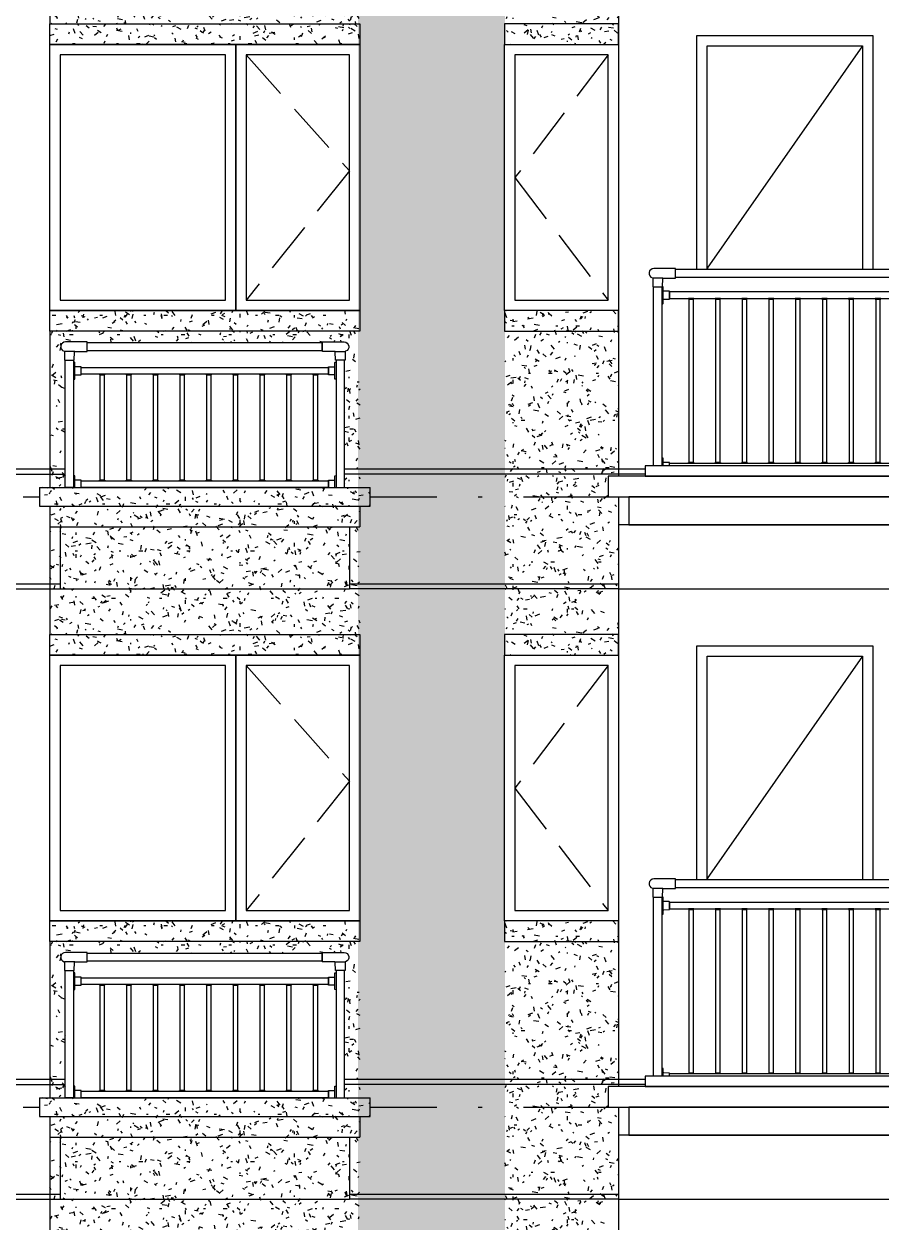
# Model space of a CAD drawing. Extents: x -12446 to 284554, y -295110 to 165007.
# Drawn here: x 4129 to 8274, y -235309 to -229519 of the extents above; entities that cross this region are included whole.
import ezdxf

# ---------------------------------------------------------------- set-up
doc = ezdxf.new("R2010")
doc.units = 0
doc.header["$LTSCALE"] = 1000
doc.linetypes.add('AX-14-E$0$AX-85-M02$0$DASH', pattern=[0.35, 0.25, -0.1])
doc.linetypes.add('AX-14-E$0$DOTE', pattern=[2.42, 2, -0.2, 0.02, -0.2])
doc.layers.get('0').update_dxf_attribs({"linetype": 'CONTINUOUS'})
for name, color, linetype in [('A-Anno-Note', 241, 'CONTINUOUS'), ('AX-14-comp-tc$0$AX-T-LMCZ-Z$0$AX-13-E01-E03$0$A-Detl-Patt', 8, 'CONTINUOUS'), ('AX-14-comp-tc$0$灰褐色真石漆', 15, 'CONTINUOUS'), ('AX-14-E$0$A-Detl-Fine', 152, 'CONTINUOUS'), ('AX-14-E$0$A-Detl-Patt', 8, 'CONTINUOUS'), ('AX-14-E$0$A-Detl-Thin', 131, 'CONTINUOUS'), ('AX-14-E$0$A-elev-FIXT', 9, 'CONTINUOUS'), ('AX-14-E$0$A-elev-HRAL', 61, 'CONTINUOUS'), ('AX-14-E$0$栏杆型材', 82, 'CONTINUOUS'), ('AX-14-E$0$阳台栏杆扶手', 82, 'CONTINUOUS')]:
    doc.layers.add(name, color=color, linetype=linetype)
doc.layers.add('AX-14-E$0$A-Grid', color=222, linetype='AX-14-E$0$DOTE', plot=False)

# ---------------------------------------------------------------- blocks, each defined once
blk = doc.blocks.new('AX-14-E$0$4080转角立图')
at = {"layer": 'AX-14-E$0$A-elev-FIXT', "linetype": 'Continuous'}
blk.add_line((25.6, 42), (-24.3, 42), dxfattribs=at)
blk.add_lwpolyline([(-25.3, 43, -0.327139), (-24.2, 41.5), (-23.5, 0), (23.5, 0), (24.2, 40.5, -0.409111), (25.7, 42), (85.3, 42, 0.414214), (86.8, 43.5), (86.8, 86.5, 0.414214), (85.3, 88), (-18.8, 88, 0.865157)], format="xyb", close=True, dxfattribs=at)
blk = doc.blocks.new('AX-14-E$0$32固定座立面')
at = {"layer": 'AX-14-E$0$栏杆型材', "color": 6, "linetype": 'Continuous'}
blk.add_line((-7, -22.5), (-7, 22.5), dxfattribs=at)
blk.add_lwpolyline([(-7, -22.5, 0.41166), (-10, -19.5), (-36, -19.3, -0.41166), (-37, -18.3), (-37, 18.3, -0.41166), (-36, 19.3), (-10, 19.5, 0.41166), (-7, 22.5), (-7, 39, -0.41166), (-5, 41), (0, 41.1), (0, -41.1), (-5, -41, -0.41166), (-7, -39)], format="xyb", close=True, dxfattribs=at)
blk = doc.blocks.new('*U339')
at = {"layer": 'AX-14-E$0$A-elev-HRAL', "ltscale": 10}
for points in [[(-12.5, 398, 0.414214), (-13, 397.5), (-13, 395.5, 0.414214), (-12.5, 395), (12.5, 395, 0.414214), (13, 395.5), (13, 397.5, 0.414214), (12.5, 398)], [(-12.5, -398, -0.414214), (-13, -397.5), (-13, -395.5, -0.414214), (-12.5, -395), (12.5, -395, -0.414214), (13, -395.5), (13, -397.5, -0.414214), (12.5, -398)]]:
    blk.add_lwpolyline(points, format="xyb", close=True, dxfattribs=at)
blk.add_lwpolyline([(9.5, -395), (-9.5, -395), (-9.5, 395), (9.5, 395)], close=True, dxfattribs=at)
blk = doc.blocks.new('AX-14-E$0$BEIKAICHANGYANGTAI2')
at = {"layer": 'AX-14-E$0$A-Detl-Fine', "elevation": 0}
blk.add_lwpolyline([(67418.8, 136189.5), (67418.8, 137269.5), (68168.8, 137269.5), (68168.8, 136189.5)], dxfattribs=at)
at = {"layer": 'AX-14-E$0$A-Detl-Patt', "elevation": 0}
blk.add_lwpolyline([(68168.8, 137269.5), (67418.8, 136194.5), (67422.3, 136189.5)], dxfattribs=at)
at = {"layer": 'AX-14-E$0$A-Detl-Thin', "elevation": 0}
for points in [[(67368.8, 136189.5), (67368.8, 137319.5), (68218.8, 137319.5), (68218.8, 136189.5)], [(68388.9, 135239.5), (67118.8, 135239.5), (67118.8, 135189.5), (68388.9, 135189.5)], [(68388.9, 135189.5), (66938.9, 135189.5), (66938.9, 135089.5), (68388.9, 135089.5)], [(68388.9, 135089.5), (67038.9, 135089.5), (67038.9, 134954.5), (68388.9, 134954.5)], [(68388.9, 134954.5), (66988.9, 134954.5), (66988.9, 134644.5), (68388.9, 134644.5)]]:
    blk.add_lwpolyline(points, dxfattribs=at)
at = {"layer": 'AX-14-E$0$栏杆型材', "color": 6, "linetype": 'Continuous'}
blk.add_line((67205.9, 135239.5, 0), (67205.9, 135258, 0), dxfattribs=at)
at = {"layer": 'AX-14-E$0$栏杆型材', "elevation": 0}
for points in [[(67158.9, 135239.5), (67158.9, 136104.5), (67198.9, 136104.5), (67198.9, 135239.5)], [(68388.9, 136079.5), (67235.9, 136079.5), (67235.9, 136047.5), (68388.9, 136047.5)], [(67235.9, 135240.6), (67235.9, 135252.6), (68388.9, 135251.7)], [(67198.9, 135189.5), (67158.9, 135189.5)], [(67761.4, 135189.5), (67721.4, 135189.5)]]:
    blk.add_lwpolyline(points, dxfattribs=at)
at = {"layer": 'AX-14-E$0$栏杆型材', "color": 6, "linetype": 'Continuous', "elevation": 0}
blk.add_lwpolyline([(67235.9, 135239.5), (67235.9, 135253.7, 0.41166), (67235, 135254.7), (67208.9, 135255, -0.41166), (67205.9, 135258), (67205.9, 135274.5, 0.41166), (67204, 135276.5), (67198.9, 135276.6), (67198.9, 135239.5)], format="xyb", dxfattribs=at)
at = {"layer": 'AX-14-E$0$阳台栏杆扶手', "elevation": 0}
blk.add_lwpolyline([(68388.9, 136149.5), (67265.7, 136149.5), (67265.7, 136189.5), (68388.9, 136189.5)], dxfattribs=at)
at = {"color": 0, "linetype": 'ByBlock', "lineweight": -2}
for p in [(67341.2, 135649.5, 0), (67470.2, 135649.5, 0), (67599.2, 135649.5, 0), (67728.2, 135649.5, 0), (67857.2, 135649.5, 0), (67986.2, 135649.5, 0), (68115.2, 135649.5, 0), (68244.2, 135649.5, 0), (68373.2, 135649.5, 0)]:
    blk.add_blockref('*U339', p, dxfattribs=at)
at = {"layer": 'AX-14-E$0$A-elev-HRAL'}
blk.add_blockref('AX-14-E$0$4080转角立图', (67178.9, 136104.5, 0), dxfattribs=at)
at = {"layer": 'AX-14-E$0$A-elev-HRAL', "extrusion": (0, 0, -1), "zscale": -1}
blk.add_blockref('AX-14-E$0$32固定座立面', (-67198.9, 136063.5, 0), dxfattribs=at)
blk = doc.blocks.new('AX-14-E$0$A$C4D5E14F1')
at = {"layer": 'AX-14-E$0$A-Detl-Fine'}
for points in [[(3150, 2900), (2350, 2900), (2350, 1715), (3150, 1715)], [(3750, 2900), (3250, 2900), (3250, 1715), (3750, 1715)], [(5000, 2900), (4550, 2900), (4550, 1715), (5000, 1715)]]:
    blk.add_lwpolyline(points, close=True, dxfattribs=at)
at = {"layer": 'AX-14-E$0$A-Detl-Patt', "linetype": 'AX-14-E$0$AX-85-M02$0$DASH'}
for points in [[(3250, 2900), (3750, 2340), (3250, 1715)], [(5000, 2900), (4550, 2307.5), (5000, 1715)]]:
    blk.add_lwpolyline(points, dxfattribs=at)
at = {"layer": 'AX-14-E$0$A-Detl-Thin'}
for points in [[(2300, 3050), (3800, 3050), (3800, 2950), (2300, 2950)], [(2300, 2950), (3800, 2950), (3800, 1665), (2300, 1665)], [(3200, 2950), (3200, 1665)], [(4500, 2950), (5050, 2950), (5050, 1665), (4500, 1665)], [(2300, 1665), (3800, 1665), (3800, 1565), (2300, 1565)]]:
    blk.add_lwpolyline(points, close=True, dxfattribs=at)
for points in [[(4500, 3050), (4500, 2950), (5050, 2950), (5050, 3050), (4500, 3050)], [(4500, 1665), (4500, 1565), (5050, 1565), (5050, 1665), (4500, 1665)], [(2350, 620), (3800, 620)], [(3750, 620), (3750, 320)], [(2350, 320), (3750, 320)]]:
    blk.add_lwpolyline(points, dxfattribs=at)
at = {"layer": 'AX-14-E$0$A-elev-HRAL', "ltscale": 10}
for points in [[(2541, 1358, 0.414214), (2540.5, 1357.5), (2540.5, 1355.5, 0.414214), (2541, 1355), (2566, 1355, 0.414214), (2566.5, 1355.5), (2566.5, 1357.5, 0.414214), (2566, 1358)], [(2670, 1358, 0.414214), (2669.5, 1357.5), (2669.5, 1355.5, 0.414214), (2670, 1355), (2695, 1355, 0.414214), (2695.5, 1355.5), (2695.5, 1357.5, 0.414214), (2695, 1358)], [(2799, 1358, 0.414214), (2798.5, 1357.5), (2798.5, 1355.5, 0.414214), (2799, 1355), (2824, 1355, 0.414214), (2824.5, 1355.5), (2824.5, 1357.5, 0.414214), (2824, 1358)], [(2928, 1358, 0.414214), (2927.5, 1357.5), (2927.5, 1355.5, 0.414214), (2928, 1355), (2953, 1355, 0.414214), (2953.5, 1355.5), (2953.5, 1357.5, 0.414214), (2953, 1358)], [(3057, 1358, 0.414214), (3056.5, 1357.5), (3056.5, 1355.5, 0.414214), (3057, 1355), (3082, 1355, 0.414214), (3082.5, 1355.5), (3082.5, 1357.5, 0.414214), (3082, 1358)], [(3186, 1358, 0.414214), (3185.5, 1357.5), (3185.5, 1355.5, 0.414214), (3186, 1355), (3211, 1355, 0.414214), (3211.5, 1355.5), (3211.5, 1357.5, 0.414214), (3211, 1358)], [(3315, 1358, 0.414214), (3314.5, 1357.5), (3314.5, 1355.5, 0.414214), (3315, 1355), (3340, 1355, 0.414214), (3340.5, 1355.5), (3340.5, 1357.5, 0.414214), (3340, 1358)], [(3444, 1358, 0.414214), (3443.5, 1357.5), (3443.5, 1355.5, 0.414214), (3444, 1355), (3469, 1355, 0.414214), (3469.5, 1355.5), (3469.5, 1357.5, 0.414214), (3469, 1358)], [(3573, 1358, 0.414214), (3572.5, 1357.5), (3572.5, 1355.5, 0.414214), (3573, 1355), (3598, 1355, 0.414214), (3598.5, 1355.5), (3598.5, 1357.5, 0.414214), (3598, 1358)], [(2541, 842, -0.414214), (2540.5, 842.5), (2540.5, 844.5, -0.414214), (2541, 845), (2566, 845, -0.414214), (2566.5, 844.5), (2566.5, 842.5, -0.414214), (2566, 842)], [(2670, 842, -0.414214), (2669.5, 842.5), (2669.5, 844.5, -0.414214), (2670, 845), (2695, 845, -0.414214), (2695.5, 844.5), (2695.5, 842.5, -0.414214), (2695, 842)], [(2799, 842, -0.414214), (2798.5, 842.5), (2798.5, 844.5, -0.414214), (2799, 845), (2824, 845, -0.414214), (2824.5, 844.5), (2824.5, 842.5, -0.414214), (2824, 842)], [(2928, 842, -0.414214), (2927.5, 842.5), (2927.5, 844.5, -0.414214), (2928, 845), (2953, 845, -0.414214), (2953.5, 844.5), (2953.5, 842.5, -0.414214), (2953, 842)], [(3057, 842, -0.414214), (3056.5, 842.5), (3056.5, 844.5, -0.414214), (3057, 845), (3082, 845, -0.414214), (3082.5, 844.5), (3082.5, 842.5, -0.414214), (3082, 842)], [(3186, 842, -0.414214), (3185.5, 842.5), (3185.5, 844.5, -0.414214), (3186, 845), (3211, 845, -0.414214), (3211.5, 844.5), (3211.5, 842.5, -0.414214), (3211, 842)], [(3315, 842, -0.414214), (3314.5, 842.5), (3314.5, 844.5, -0.414214), (3315, 845), (3340, 845, -0.414214), (3340.5, 844.5), (3340.5, 842.5, -0.414214), (3340, 842)], [(3444, 842, -0.414214), (3443.5, 842.5), (3443.5, 844.5, -0.414214), (3444, 845), (3469, 845, -0.414214), (3469.5, 844.5), (3469.5, 842.5, -0.414214), (3469, 842)], [(3573, 842, -0.414214), (3572.5, 842.5), (3572.5, 844.5, -0.414214), (3573, 845), (3598, 845, -0.414214), (3598.5, 844.5), (3598.5, 842.5, -0.414214), (3598, 842)]]:
    blk.add_lwpolyline(points, format="xyb", close=True, dxfattribs=at)
for points in [[(2563, 845), (2544, 845), (2544, 1355), (2563, 1355)], [(2692, 845), (2673, 845), (2673, 1355), (2692, 1355)], [(2821, 845), (2802, 845), (2802, 1355), (2821, 1355)], [(2950, 845), (2931, 845), (2931, 1355), (2950, 1355)], [(3079, 845), (3060, 845), (3060, 1355), (3079, 1355)], [(3208, 845), (3189, 845), (3189, 1355), (3208, 1355)], [(3337, 845), (3318, 845), (3318, 1355), (3337, 1355)], [(3466, 845), (3447, 845), (3447, 1355), (3466, 1355)], [(3595, 845), (3576, 845), (3576, 1355), (3595, 1355)]]:
    blk.add_lwpolyline(points, close=True, dxfattribs=at)
at = {"layer": 'AX-14-E$0$栏杆型材'}
blk.add_lwpolyline([(2452, 1390), (3648, 1390), (3648, 1358), (2452, 1358)], close=True, dxfattribs=at)
at = {"layer": 'AX-14-E$0$阳台栏杆扶手'}
blk.add_lwpolyline([(3618.3, 1470), (2481.8, 1470), (2481.8, 1510), (3618.3, 1510)], close=True, dxfattribs=at)
blk.add_blockref('AX-14-E$0$BEIKAICHANGYANGTAI2', (-61938.8, -134324.5, 0))
at = {"layer": 'AX-14-E$0$A-elev-HRAL'}
for name, p in [('AX-14-E$0$4080转角立图', (2395, 1425)), ('AX-14-E$0$32固定座立面', (3685, 1374)), ('AX-14-E$0$32固定座立面', (3685, 826))]:
    blk.add_blockref(name, p, dxfattribs=at)
at = {"layer": 'AX-14-E$0$A-elev-HRAL', "xscale": -1}
for name, p in [('AX-14-E$0$4080转角立图', (3705, 1425)), ('AX-14-E$0$32固定座立面', (2415, 1374)), ('AX-14-E$0$32固定座立面', (2415, 826))]:
    blk.add_blockref(name, p, dxfattribs=at)
blk.add_wipeout([(2250, 810), (3850, 810), (3850, 720), (2250, 720)]).dxf.layer = 'AX-14-E$0$A-Detl-Thin'
at = {"layer": 'AX-14-E$0$A-Detl-Thin'}
for points in [[(2250, 810), (2250, 720), (2300, 720), (2300, 620), (2350, 620), (2350, 320)], [(2250, 810), (3850, 810)], [(3850, 720), (3850, 810)], [(2300, 720), (3850, 720)], [(3800, 720), (3800, 620)]]:
    blk.add_lwpolyline(points, dxfattribs=at)
at = {"layer": 'AX-14-E$0$栏杆型材'}
for points in [[(2375, 1425), (2415, 1425), (2415, 810), (2375, 810)], [(3725, 1425), (3685, 1425), (3685, 810), (3725, 810)], [(2452, 842), (3648, 842), (3648, 810), (2452, 810)]]:
    blk.add_lwpolyline(points, close=True, dxfattribs=at)
blk = doc.blocks.new('AX-14-E$0$wyhrehaw3yrjret')
at = {"layer": 'AX-14-E$0$A-Detl-Patt'}
for p, q in [((63836.2, 177184.7), (64661.2, 177184.7)), ((63836.2, 177159.7), (64661.2, 177159.7)), ((63836.2, 176629.7), (64636.2, 176629.7)), ((63836.2, 176604.7), (64636.2, 176604.7)), ((63836.2, 174234.7), (64661.2, 174234.7)), ((63836.2, 174209.7), (64661.2, 174209.7)), ((63836.2, 173679.7), (64636.2, 173679.7)), ((63836.2, 173654.7), (64636.2, 173654.7))]:
    blk.add_line(p, q, dxfattribs=at)
for points in [[(66011.2, 177184.7), (67466.1, 177184.7)], [(67466.1, 177159.7), (66011.2, 177159.7)], [(66036.2, 176629.7), (67336.3, 176629.7)], [(67336.3, 176604.7), (66036.2, 176604.7)], [(66011.2, 174234.7), (67466.1, 174234.7)], [(67466.1, 174209.7), (66011.2, 174209.7)], [(66036.2, 173679.7), (67336.3, 173679.7)], [(67336.3, 173654.7), (66036.2, 173654.7)]]:
    blk.add_lwpolyline(points, dxfattribs=at)
blk = doc.blocks.new('AX-14-comp-tc')
at = {"layer": 'AX-14-comp-tc$0$灰褐色真石漆'}
h = blk.add_hatch(dxfattribs=at)
h.set_pattern_fill('离散材料', color=256, scale=50)
h.set_pattern_definition([(0, (63.16, -6278.47), (132, 228), [12, -201, 9, -87, 18, -213]), (10, (6.16, -6155.47), (80.67614, 285.34428), [21, -51, 27, -159, 15, -198]), (20, (-23.84, -6251.47), (133.47095, 220.97625), [24, -165, 21, -123, 15, -96]), (30, (63.16, -6269.47), (-21.96926, 254.05187), [15, -99, 12, -147, 9, -195]), (40, (-20.84, -6203.47), (33.83592, 216.370355), [12, -132, 9, -84, 24, -153]), (50, (24.16, -6311.47), (-80.24786, 235.7335), [6, -111, 15, -183, 18, -93]), (60, (33.16, -6290.47), (-99.47303, 223.70766), [15, -123, 6, -144, 12, -111]), (70, (0.16, -6326.47), (-109.89227, 215.58685), [9, -57, 18, -96, 12, -132]), (80, (15.16, -6149.47), (-208.56534, 164.71945), [21, -132, 9, -156, 18, -147]), (90, (33.16, -6278.47), (-264, 111), [18, -93, 12, -183, 6, -186]), (100, (-14.84, -6185.47), (-247.97146, 145.1453), [21, -117, 18, -96, 21, -219]), (110, (-35.84, -6356.47), (-240.44034, 81.69114), [24, -78, 12, -159, 18, -174]), (120, (-116.84, -6320.47), (-286.64994, 28.49227), [15, -201, 18, -93, 21, -123]), (130, (-50.84, -6386.47), (-279.10777, 71.26608), [9, -66, 12, -129, 24, -168]), (140, (-140.84, -6146.47), (-220.59685, -34.20569), [18, -108, 21, -93, 12, -126]), (150, (108.16, -6404.47), (-204.82497, -120.76726), [12, -84, 24, -186, 21, -171]), (160, (-89.84, -6236.47), (-237.90107, -162.4287), [18, -126, 15, -114, 12, -183]), (170, (-71.84, -6308.47), (-215.64405, -169.12317), [27, -99, 18, -135, 24, -132])])
h.paths.add_polyline_path([(6302.4, -221291.9), (6851.1, -221291.9), (6851.1, -219626.9), (6302.4, -219626.9)])
h.paths.add_polyline_path([(5591.6, -255491.9), (6302.4, -255491.9), (6302.4, -218341.9), (5591.6, -218341.9)], flags=16)
h = blk.add_hatch(dxfattribs=at)
h.set_pattern_fill('离散材料', color=256, scale=50)
h.set_pattern_definition([(0, (-60267.77, -397432.6), (132, 228), [12, -201, 9, -87, 18, -213]), (10, (-60324.77, -397309.6), (80.67614, 285.3443), [21, -51, 27, -159, 15, -198]), (20, (-60354.77, -397405.6), (133.47095, 220.97625), [24, -165, 21, -123, 15, -96]), (30, (-60267.77, -397423.6), (-21.96926, 254.05187), [15, -99, 12, -147, 9, -195]), (40, (-60351.77, -397357.6), (33.83592, 216.37036), [12, -132, 9, -84, 24, -153]), (50, (-60306.77, -397465.6), (-80.24786, 235.7335), [6, -111, 15, -183, 18, -93]), (60, (-60297.77, -397444.6), (-99.47303, 223.70766), [15, -123, 6, -144, 12, -111]), (70, (-60330.77, -397480.6), (-109.89227, 215.58685), [9, -57, 18, -96, 12, -132]), (80, (-60315.77, -397303.6), (-208.56534, 164.71945), [21, -132, 9, -156, 18, -147]), (90, (-60297.77, -397432.6), (-264, 111), [18, -93, 12, -183, 6, -186]), (100, (-60345.77, -397339.6), (-247.97146, 145.1453), [21, -117, 18, -96, 21, -219]), (110, (-60366.77, -397510.6), (-240.44034, 81.69114), [24, -78, 12, -159, 18, -174]), (120, (-60447.77, -397474.6), (-286.64994, 28.49227), [15, -201, 18, -93, 21, -123]), (130, (-60381.77, -397540.6), (-279.10777, 71.26608), [9, -66, 12, -129, 24, -168]), (140, (-60471.77, -397300.6), (-220.59685, -34.20569), [18, -108, 21, -93, 12, -126]), (150, (-60222.77, -397558.6), (-204.82497, -120.76726), [12, -84, 24, -186, 21, -171]), (160, (-60420.77, -397390.6), (-237.90107, -162.4287), [18, -126, 15, -114, 12, -183]), (170, (-60402.77, -397462.6), (-215.64405, -169.12317), [27, -99, 18, -135, 24, -132])])
h.paths.add_polyline_path([(6302.4, -234376.9), (6852.4, -234376.9), (6852.4, -234826.9), (6852.4, -234926.9), (6852.4, -235176.9), (6801.3, -235176.9), (6801.3, -235276.9), (6852.4, -235276.9), (6852.4, -235746.9), (6802.4, -235746.9), (6802.4, -235876.9), (6852.4, -235876.9), (6852.4, -236041.9), (6302.4, -236041.9)])
h = blk.add_hatch(dxfattribs=at)
h.set_pattern_fill('离散材料', color=256, scale=50)
h.set_pattern_definition([(0, (-60267.77, -456432.6), (132, 228), [12, -201, 9, -87, 18, -213]), (10, (-60324.77, -456309.6), (80.67614, 285.3443), [21, -51, 27, -159, 15, -198]), (20, (-60354.77, -456405.6), (133.47095, 220.97625), [24, -165, 21, -123, 15, -96]), (30, (-60267.77, -456423.6), (-21.96926, 254.05187), [15, -99, 12, -147, 9, -195]), (40, (-60351.77, -456357.6), (33.83592, 216.370355), [12, -132, 9, -84, 24, -153]), (50, (-60306.77, -456465.6), (-80.24786, 235.7335), [6, -111, 15, -183, 18, -93]), (60, (-60297.77, -456444.6), (-99.47303, 223.70766), [15, -123, 6, -144, 12, -111]), (70, (-60330.77, -456480.6), (-109.89227, 215.58685), [9, -57, 18, -96, 12, -132]), (80, (-60315.77, -456303.6), (-208.56534, 164.71945), [21, -132, 9, -156, 18, -147]), (90, (-60297.77, -456432.6), (-264, 111), [18, -93, 12, -183, 6, -186]), (100, (-60345.77, -456339.6), (-247.97146, 145.1453), [21, -117, 18, -96, 21, -219]), (110, (-60366.77, -456510.6), (-240.44034, 81.69114), [24, -78, 12, -159, 18, -174]), (120, (-60447.77, -456474.6), (-286.64994, 28.49227), [15, -201, 18, -93, 21, -123]), (130, (-60381.77, -456540.6), (-279.10777, 71.26608), [9, -66, 12, -129, 24, -168]), (140, (-60471.77, -456300.6), (-220.59685, -34.20569), [18, -108, 21, -93, 12, -126]), (150, (-60222.77, -456558.6), (-204.82497, -120.76726), [12, -84, 24, -186, 21, -171]), (160, (-60420.77, -456390.6), (-237.90107, -162.4287), [18, -126, 15, -114, 12, -183]), (170, (-60402.77, -456462.6), (-215.64405, -169.12317), [27, -99, 18, -135, 24, -132])])
h.paths.add_polyline_path([(4052.4, -235231.9), (4052.4, -235321.9), (4102.4, -235321.9), (4102.4, -235941.9), (4152.4, -235941.9), (5552.4, -235941.9), (5602.4, -235941.9), (5602.4, -235321.9), (5652.4, -235321.9), (5652.4, -235231.9)])
h = blk.add_hatch(dxfattribs=at)
h.set_pattern_fill('离散材料', color=256, scale=50)
h.set_pattern_definition([(0, (-60267.77, -447582.6), (132, 228), [12, -201, 9, -87, 18, -213]), (10, (-60324.77, -447459.6), (80.67614, 285.3443), [21, -51, 27, -159, 15, -198]), (20, (-60354.77, -447555.6), (133.47095, 220.97625), [24, -165, 21, -123, 15, -96]), (30, (-60267.77, -447573.6), (-21.96926, 254.05187), [15, -99, 12, -147, 9, -195]), (40, (-60351.77, -447507.6), (33.83592, 216.37036), [12, -132, 9, -84, 24, -153]), (50, (-60306.77, -447615.6), (-80.24786, 235.7335), [6, -111, 15, -183, 18, -93]), (60, (-60297.77, -447594.6), (-99.47303, 223.70766), [15, -123, 6, -144, 12, -111]), (70, (-60330.77, -447630.6), (-109.89227, 215.58685), [9, -57, 18, -96, 12, -132]), (80, (-60315.77, -447453.6), (-208.56534, 164.71945), [21, -132, 9, -156, 18, -147]), (90, (-60297.77, -447582.6), (-264, 111), [18, -93, 12, -183, 6, -186]), (100, (-60345.77, -447489.6), (-247.97146, 145.1453), [21, -117, 18, -96, 21, -219]), (110, (-60366.77, -447660.6), (-240.44034, 81.69114), [24, -78, 12, -159, 18, -174]), (120, (-60447.77, -447624.6), (-286.64994, 28.49227), [15, -201, 18, -93, 21, -123]), (130, (-60381.77, -447690.6), (-279.10777, 71.26608), [9, -66, 12, -129, 24, -168]), (140, (-60471.77, -447450.6), (-220.59685, -34.20569), [18, -108, 21, -93, 12, -126]), (150, (-60222.77, -447708.6), (-204.82497, -120.76726), [12, -84, 24, -186, 21, -171]), (160, (-60420.77, -447540.6), (-237.90107, -162.4287), [18, -126, 15, -114, 12, -183]), (170, (-60402.77, -447612.6), (-215.64405, -169.12317), [27, -99, 18, -135, 24, -132])])
h.paths.add_polyline_path([(4102.4, -235941.9), (5602.4, -235941.9), (5602.4, -236041.9), (4102.4, -236041.9)])
h = blk.add_hatch(dxfattribs=at)
h.set_pattern_fill('离散材料', color=256, scale=50)
h.set_pattern_definition([(0, (-60267.77, -459382.6), (132, 228), [12, -201, 9, -87, 18, -213]), (10, (-60324.77, -459259.6), (80.67614, 285.3443), [21, -51, 27, -159, 15, -198]), (20, (-60354.77, -459355.6), (133.47095, 220.97625), [24, -165, 21, -123, 15, -96]), (30, (-60267.77, -459373.6), (-21.96926, 254.05187), [15, -99, 12, -147, 9, -195]), (40, (-60351.77, -459307.6), (33.83592, 216.370355), [12, -132, 9, -84, 24, -153]), (50, (-60306.77, -459415.6), (-80.24786, 235.7335), [6, -111, 15, -183, 18, -93]), (60, (-60297.77, -459394.6), (-99.47303, 223.70766), [15, -123, 6, -144, 12, -111]), (70, (-60330.77, -459430.6), (-109.89227, 215.58685), [9, -57, 18, -96, 12, -132]), (80, (-60315.77, -459253.6), (-208.56534, 164.71945), [21, -132, 9, -156, 18, -147]), (90, (-60297.77, -459382.6), (-264, 111), [18, -93, 12, -183, 6, -186]), (100, (-60345.77, -459289.6), (-247.97146, 145.1453), [21, -117, 18, -96, 21, -219]), (110, (-60366.77, -459460.6), (-240.44034, 81.69114), [24, -78, 12, -159, 18, -174]), (120, (-60447.77, -459424.6), (-286.64994, 28.49227), [15, -201, 18, -93, 21, -123]), (130, (-60381.77, -459490.6), (-279.10777, 71.26608), [9, -66, 12, -129, 24, -168]), (140, (-60471.77, -459250.6), (-220.59685, -34.20569), [18, -108, 21, -93, 12, -126]), (150, (-60222.77, -459508.6), (-204.82497, -120.76726), [12, -84, 24, -186, 21, -171]), (160, (-60420.77, -459340.6), (-237.90107, -162.4287), [18, -126, 15, -114, 12, -183]), (170, (-60402.77, -459412.6), (-215.64405, -169.12317), [27, -99, 18, -135, 24, -132])])
h.paths.add_polyline_path([(1852.4, -237326.9), (3152.4, -237326.9), (3152.4, -237426.9), (1852.4, -237426.9)])
h.paths.add_polyline_path([(4102.4, -237326.9), (5602.4, -237326.9), (5602.4, -237426.9), (4102.4, -237426.9)])
h = blk.add_hatch(dxfattribs=at)
h.set_pattern_fill('离散材料', color=256, scale=50)
h.set_pattern_definition([(0, (-60267.77, -400382.6), (132, 228), [12, -201, 9, -87, 18, -213]), (10, (-60324.77, -400259.6), (80.67614, 285.3443), [21, -51, 27, -159, 15, -198]), (20, (-60354.77, -400355.6), (133.47095, 220.97625), [24, -165, 21, -123, 15, -96]), (30, (-60267.77, -400373.6), (-21.96926, 254.05187), [15, -99, 12, -147, 9, -195]), (40, (-60351.77, -400307.6), (33.83592, 216.37036), [12, -132, 9, -84, 24, -153]), (50, (-60306.77, -400415.6), (-80.24786, 235.7335), [6, -111, 15, -183, 18, -93]), (60, (-60297.77, -400394.6), (-99.47303, 223.70766), [15, -123, 6, -144, 12, -111]), (70, (-60330.77, -400430.6), (-109.89227, 215.58685), [9, -57, 18, -96, 12, -132]), (80, (-60315.77, -400253.6), (-208.56534, 164.71945), [21, -132, 9, -156, 18, -147]), (90, (-60297.77, -400382.6), (-264, 111), [18, -93, 12, -183, 6, -186]), (100, (-60345.77, -400289.6), (-247.97146, 145.1453), [21, -117, 18, -96, 21, -219]), (110, (-60366.77, -400460.6), (-240.44034, 81.69114), [24, -78, 12, -159, 18, -174]), (120, (-60447.77, -400424.6), (-286.64994, 28.49227), [15, -201, 18, -93, 21, -123]), (130, (-60381.77, -400490.6), (-279.10777, 71.26608), [9, -66, 12, -129, 24, -168]), (140, (-60471.77, -400250.6), (-220.59685, -34.20569), [18, -108, 21, -93, 12, -126]), (150, (-60222.77, -400508.6), (-204.82497, -120.76726), [12, -84, 24, -186, 21, -171]), (160, (-60420.77, -400340.6), (-237.90107, -162.4287), [18, -126, 15, -114, 12, -183]), (170, (-60402.77, -400412.6), (-215.64405, -169.12317), [27, -99, 18, -135, 24, -132])])
h.paths.add_polyline_path([(6302.4, -237326.9), (6852.4, -237326.9), (6852.4, -237776.9), (6852.4, -237876.9), (6852.4, -238126.9), (6801.3, -238126.9), (6801.3, -238226.9), (6852.4, -238226.9), (6852.4, -238696.9), (6802.4, -238696.9), (6802.4, -238826.9), (6852.4, -238826.9), (6852.4, -238991.9), (6302.4, -238991.9)])
h = blk.add_hatch(dxfattribs=at)
h.set_pattern_fill('离散材料', color=256, scale=50)
h.set_pattern_definition([(0, (-60267.78, -391532.6), (132, 228), [12, -201, 9, -87, 18, -213]), (10, (-60324.78, -391409.6), (80.67614, 285.3443), [21, -51, 27, -159, 15, -198]), (20, (-60354.78, -391505.6), (133.47095, 220.97625), [24, -165, 21, -123, 15, -96]), (30, (-60267.78, -391523.6), (-21.96926, 254.05187), [15, -99, 12, -147, 9, -195]), (40, (-60351.78, -391457.6), (33.83592, 216.37036), [12, -132, 9, -84, 24, -153]), (50, (-60306.78, -391565.6), (-80.24786, 235.7335), [6, -111, 15, -183, 18, -93]), (60, (-60297.78, -391544.6), (-99.47303, 223.70766), [15, -123, 6, -144, 12, -111]), (70, (-60330.78, -391580.6), (-109.89227, 215.58685), [9, -57, 18, -96, 12, -132]), (80, (-60315.78, -391403.6), (-208.56534, 164.71945), [21, -132, 9, -156, 18, -147]), (90, (-60297.78, -391532.6), (-264, 111), [18, -93, 12, -183, 6, -186]), (100, (-60345.78, -391439.6), (-247.97146, 145.1453), [21, -117, 18, -96, 21, -219]), (110, (-60366.78, -391610.6), (-240.44034, 81.69114), [24, -78, 12, -159, 18, -174]), (120, (-60447.78, -391574.6), (-286.64994, 28.49227), [15, -201, 18, -93, 21, -123]), (130, (-60381.78, -391640.6), (-279.10777, 71.26608), [9, -66, 12, -129, 24, -168]), (140, (-60471.78, -391400.6), (-220.59685, -34.20569), [18, -108, 21, -93, 12, -126]), (150, (-60222.78, -391658.6), (-204.82497, -120.76726), [12, -84, 24, -186, 21, -171]), (160, (-60420.78, -391490.6), (-237.90107, -162.4287), [18, -126, 15, -114, 12, -183]), (170, (-60402.78, -391562.6), (-215.64405, -169.12317), [27, -99, 18, -135, 24, -132])])
h.paths.add_polyline_path([(4177.4, -238181.9), (4177.4, -237566.9), (4173.9, -237566.9), (4173.2, -237525.3), (4155.6, -237501.9), (4174.1, -237479.5), (4282.6, -237478.9), (4283.7, -237479.3), (4284.1, -237480.4), (4284.1, -237481.9), (5420.6, -237481.9), (5420.6, -237480.4), (5421.1, -237479.3), (5422.1, -237478.9), (5526.1, -237478.9), (5536.9, -237480.6), (5541.6, -237483.9), (5545.5, -237488.1), (5548.5, -237494), (5549.1, -237501.9), (5548.4, -237509.1), (5545, -237515.7), (5539.7, -237520.8), (5531.9, -237524.5), (5531.6, -237525.3), (5530.9, -237566.9), (5527.4, -237566.9), (5527.4, -238181.9), (5602.4, -238181.9), (5602.4, -237426.9), (4102.4, -237426.9), (4102.4, -238181.9)])
h = blk.add_hatch(dxfattribs=at)
h.set_pattern_fill('离散材料', color=256, scale=50)
h.set_pattern_definition([(0, (-60267.77, -459382.6), (132, 228), [12, -201, 9, -87, 18, -213]), (10, (-60324.77, -459259.6), (80.67614, 285.3443), [21, -51, 27, -159, 15, -198]), (20, (-60354.77, -459355.6), (133.47095, 220.97625), [24, -165, 21, -123, 15, -96]), (30, (-60267.77, -459373.6), (-21.96926, 254.05187), [15, -99, 12, -147, 9, -195]), (40, (-60351.77, -459307.6), (33.83592, 216.370355), [12, -132, 9, -84, 24, -153]), (50, (-60306.77, -459415.6), (-80.24786, 235.7335), [6, -111, 15, -183, 18, -93]), (60, (-60297.77, -459394.6), (-99.47303, 223.70766), [15, -123, 6, -144, 12, -111]), (70, (-60330.77, -459430.6), (-109.89227, 215.58685), [9, -57, 18, -96, 12, -132]), (80, (-60315.77, -459253.6), (-208.56534, 164.71945), [21, -132, 9, -156, 18, -147]), (90, (-60297.77, -459382.6), (-264, 111), [18, -93, 12, -183, 6, -186]), (100, (-60345.77, -459289.6), (-247.97146, 145.1453), [21, -117, 18, -96, 21, -219]), (110, (-60366.77, -459460.6), (-240.44034, 81.69114), [24, -78, 12, -159, 18, -174]), (120, (-60447.77, -459424.6), (-286.64994, 28.49227), [15, -201, 18, -93, 21, -123]), (130, (-60381.77, -459490.6), (-279.10777, 71.26608), [9, -66, 12, -129, 24, -168]), (140, (-60471.77, -459250.6), (-220.59685, -34.20569), [18, -108, 21, -93, 12, -126]), (150, (-60222.77, -459508.6), (-204.82497, -120.76726), [12, -84, 24, -186, 21, -171]), (160, (-60420.77, -459340.6), (-237.90107, -162.4287), [18, -126, 15, -114, 12, -183]), (170, (-60402.77, -459412.6), (-215.64405, -169.12317), [27, -99, 18, -135, 24, -132])])
h.paths.add_polyline_path([(4052.4, -238181.9), (4052.4, -238271.9), (4102.4, -238271.9), (4102.4, -238891.9), (4152.4, -238891.9), (5552.4, -238891.9), (5602.4, -238891.9), (5602.4, -238271.9), (5652.4, -238271.9), (5652.4, -238181.9)])
h = blk.add_hatch(dxfattribs=at)
h.set_pattern_fill('离散材料', color=256, scale=50)
h.set_pattern_definition([(0, (-60267.77, -450532.6), (132, 228), [12, -201, 9, -87, 18, -213]), (10, (-60324.77, -450409.6), (80.67614, 285.3443), [21, -51, 27, -159, 15, -198]), (20, (-60354.77, -450505.6), (133.47095, 220.97625), [24, -165, 21, -123, 15, -96]), (30, (-60267.77, -450523.6), (-21.96926, 254.05187), [15, -99, 12, -147, 9, -195]), (40, (-60351.77, -450457.6), (33.83592, 216.37036), [12, -132, 9, -84, 24, -153]), (50, (-60306.77, -450565.6), (-80.24786, 235.7335), [6, -111, 15, -183, 18, -93]), (60, (-60297.77, -450544.6), (-99.47303, 223.70766), [15, -123, 6, -144, 12, -111]), (70, (-60330.77, -450580.6), (-109.89227, 215.58685), [9, -57, 18, -96, 12, -132]), (80, (-60315.77, -450403.6), (-208.56534, 164.71945), [21, -132, 9, -156, 18, -147]), (90, (-60297.77, -450532.6), (-264, 111), [18, -93, 12, -183, 6, -186]), (100, (-60345.77, -450439.6), (-247.97146, 145.1453), [21, -117, 18, -96, 21, -219]), (110, (-60366.77, -450610.6), (-240.44034, 81.69114), [24, -78, 12, -159, 18, -174]), (120, (-60447.77, -450574.6), (-286.64994, 28.49227), [15, -201, 18, -93, 21, -123]), (130, (-60381.77, -450640.6), (-279.10777, 71.26608), [9, -66, 12, -129, 24, -168]), (140, (-60471.77, -450400.6), (-220.59685, -34.20569), [18, -108, 21, -93, 12, -126]), (150, (-60222.77, -450658.6), (-204.82497, -120.76726), [12, -84, 24, -186, 21, -171]), (160, (-60420.77, -450490.6), (-237.90107, -162.4287), [18, -126, 15, -114, 12, -183]), (170, (-60402.77, -450562.6), (-215.64405, -169.12317), [27, -99, 18, -135, 24, -132])])
h.paths.add_polyline_path([(4102.4, -238891.9), (5602.4, -238891.9), (5602.4, -238991.9), (4102.4, -238991.9)])
h = blk.add_hatch(dxfattribs=at)
h.set_pattern_fill('离散材料', color=256, scale=50)
h.set_pattern_definition([(0, (-60267.76, -462332.6), (132, 228), [12, -201, 9, -87, 18, -213]), (10, (-60324.76, -462209.6), (80.67614, 285.3443), [21, -51, 27, -159, 15, -198]), (20, (-60354.76, -462305.6), (133.47095, 220.97625), [24, -165, 21, -123, 15, -96]), (30, (-60267.76, -462323.6), (-21.96926, 254.05187), [15, -99, 12, -147, 9, -195]), (40, (-60351.76, -462257.6), (33.83592, 216.370355), [12, -132, 9, -84, 24, -153]), (50, (-60306.76, -462365.6), (-80.24786, 235.7335), [6, -111, 15, -183, 18, -93]), (60, (-60297.76, -462344.6), (-99.47303, 223.70766), [15, -123, 6, -144, 12, -111]), (70, (-60330.76, -462380.6), (-109.89227, 215.58685), [9, -57, 18, -96, 12, -132]), (80, (-60315.76, -462203.6), (-208.56534, 164.71945), [21, -132, 9, -156, 18, -147]), (90, (-60297.76, -462332.6), (-264, 111), [18, -93, 12, -183, 6, -186]), (100, (-60345.76, -462239.6), (-247.97146, 145.1453), [21, -117, 18, -96, 21, -219]), (110, (-60366.76, -462410.6), (-240.44034, 81.69114), [24, -78, 12, -159, 18, -174]), (120, (-60447.76, -462374.6), (-286.64994, 28.49227), [15, -201, 18, -93, 21, -123]), (130, (-60381.76, -462440.6), (-279.10777, 71.26608), [9, -66, 12, -129, 24, -168]), (140, (-60471.76, -462200.6), (-220.59685, -34.20569), [18, -108, 21, -93, 12, -126]), (150, (-60222.76, -462458.6), (-204.82497, -120.76726), [12, -84, 24, -186, 21, -171]), (160, (-60420.76, -462290.6), (-237.90107, -162.4287), [18, -126, 15, -114, 12, -183]), (170, (-60402.76, -462362.6), (-215.64405, -169.12317), [27, -99, 18, -135, 24, -132])])
h.paths.add_polyline_path([(1852.4, -240276.9), (3152.4, -240276.9), (3152.4, -240376.9), (1852.4, -240376.9)])
h.paths.add_polyline_path([(4102.4, -240276.9), (5602.4, -240276.9), (5602.4, -240376.9), (4102.4, -240376.9)])
h = blk.add_hatch(dxfattribs=at)
h.set_pattern_fill('离散材料', color=256, scale=50)
h.set_pattern_definition([(0, (-60267.77, -403332.6), (132, 228), [12, -201, 9, -87, 18, -213]), (10, (-60324.77, -403209.6), (80.67614, 285.3443), [21, -51, 27, -159, 15, -198]), (20, (-60354.77, -403305.6), (133.47095, 220.97625), [24, -165, 21, -123, 15, -96]), (30, (-60267.77, -403323.6), (-21.96926, 254.05187), [15, -99, 12, -147, 9, -195]), (40, (-60351.77, -403257.6), (33.83592, 216.37036), [12, -132, 9, -84, 24, -153]), (50, (-60306.77, -403365.6), (-80.24786, 235.7335), [6, -111, 15, -183, 18, -93]), (60, (-60297.77, -403344.6), (-99.47303, 223.70766), [15, -123, 6, -144, 12, -111]), (70, (-60330.77, -403380.6), (-109.89227, 215.58685), [9, -57, 18, -96, 12, -132]), (80, (-60315.77, -403203.6), (-208.56534, 164.71945), [21, -132, 9, -156, 18, -147]), (90, (-60297.77, -403332.6), (-264, 111), [18, -93, 12, -183, 6, -186]), (100, (-60345.77, -403239.6), (-247.97146, 145.1453), [21, -117, 18, -96, 21, -219]), (110, (-60366.77, -403410.6), (-240.44034, 81.69114), [24, -78, 12, -159, 18, -174]), (120, (-60447.77, -403374.6), (-286.64994, 28.49227), [15, -201, 18, -93, 21, -123]), (130, (-60381.77, -403440.6), (-279.10777, 71.26608), [9, -66, 12, -129, 24, -168]), (140, (-60471.77, -403200.6), (-220.59685, -34.20569), [18, -108, 21, -93, 12, -126]), (150, (-60222.77, -403458.6), (-204.82497, -120.76726), [12, -84, 24, -186, 21, -171]), (160, (-60420.77, -403290.6), (-237.90107, -162.4287), [18, -126, 15, -114, 12, -183]), (170, (-60402.77, -403362.6), (-215.64405, -169.12317), [27, -99, 18, -135, 24, -132])])
h.paths.add_polyline_path([(6302.4, -240276.9), (6852.4, -240276.9), (6852.4, -240726.9), (6852.4, -240826.9), (6852.4, -241076.9), (6801.3, -241076.9), (6801.3, -241176.9), (6852.4, -241176.9), (6852.4, -241646.9), (6802.4, -241646.9), (6802.4, -241776.9), (6852.4, -241776.9), (6852.4, -241941.9), (6302.4, -241941.9)])
h = blk.add_hatch(dxfattribs=at)
h.set_pattern_fill('离散材料', color=256, scale=50)
h.set_pattern_definition([(0, (-60267.77, -394482.6), (132, 228), [12, -201, 9, -87, 18, -213]), (10, (-60324.77, -394359.6), (80.67614, 285.3443), [21, -51, 27, -159, 15, -198]), (20, (-60354.77, -394455.6), (133.47095, 220.97625), [24, -165, 21, -123, 15, -96]), (30, (-60267.77, -394473.6), (-21.96926, 254.05187), [15, -99, 12, -147, 9, -195]), (40, (-60351.77, -394407.6), (33.83592, 216.37036), [12, -132, 9, -84, 24, -153]), (50, (-60306.77, -394515.6), (-80.24786, 235.7335), [6, -111, 15, -183, 18, -93]), (60, (-60297.77, -394494.6), (-99.47303, 223.70766), [15, -123, 6, -144, 12, -111]), (70, (-60330.77, -394530.6), (-109.89227, 215.58685), [9, -57, 18, -96, 12, -132]), (80, (-60315.77, -394353.6), (-208.56534, 164.71945), [21, -132, 9, -156, 18, -147]), (90, (-60297.77, -394482.6), (-264, 111), [18, -93, 12, -183, 6, -186]), (100, (-60345.77, -394389.6), (-247.97146, 145.1453), [21, -117, 18, -96, 21, -219]), (110, (-60366.77, -394560.6), (-240.44034, 81.69114), [24, -78, 12, -159, 18, -174]), (120, (-60447.77, -394524.6), (-286.64994, 28.49227), [15, -201, 18, -93, 21, -123]), (130, (-60381.77, -394590.6), (-279.10777, 71.26608), [9, -66, 12, -129, 24, -168]), (140, (-60471.77, -394350.6), (-220.59685, -34.20569), [18, -108, 21, -93, 12, -126]), (150, (-60222.77, -394608.6), (-204.82497, -120.76726), [12, -84, 24, -186, 21, -171]), (160, (-60420.77, -394440.6), (-237.90107, -162.4287), [18, -126, 15, -114, 12, -183]), (170, (-60402.77, -394512.6), (-215.64405, -169.12317), [27, -99, 18, -135, 24, -132])])
h.paths.add_polyline_path([(4177.4, -241131.9), (4177.4, -240516.9), (4173.9, -240516.9), (4173.2, -240475.3), (4155.6, -240451.9), (4174.1, -240429.5), (4282.6, -240428.9), (4283.7, -240429.3), (4284.1, -240430.4), (4284.1, -240431.9), (5420.6, -240431.9), (5420.6, -240430.4), (5421.1, -240429.3), (5422.1, -240428.9), (5526.1, -240428.9), (5536.9, -240430.6), (5541.6, -240433.9), (5545.5, -240438.1), (5548.5, -240444), (5549.1, -240451.9), (5548.4, -240459.1), (5545, -240465.7), (5539.7, -240470.8), (5531.9, -240474.5), (5531.6, -240475.3), (5530.9, -240516.9), (5527.4, -240516.9), (5527.4, -241131.9), (5602.4, -241131.9), (5602.4, -240376.9), (4102.4, -240376.9), (4102.4, -241131.9)])
h = blk.add_hatch(dxfattribs=at)
h.set_pattern_fill('离散材料', color=256, scale=50)
h.set_pattern_definition([(0, (-60267.77, -462332.6), (132, 228), [12, -201, 9, -87, 18, -213]), (10, (-60324.77, -462209.6), (80.67614, 285.3443), [21, -51, 27, -159, 15, -198]), (20, (-60354.77, -462305.6), (133.47095, 220.97625), [24, -165, 21, -123, 15, -96]), (30, (-60267.77, -462323.6), (-21.96926, 254.05187), [15, -99, 12, -147, 9, -195]), (40, (-60351.77, -462257.6), (33.83592, 216.370355), [12, -132, 9, -84, 24, -153]), (50, (-60306.77, -462365.6), (-80.24786, 235.7335), [6, -111, 15, -183, 18, -93]), (60, (-60297.77, -462344.6), (-99.47303, 223.70766), [15, -123, 6, -144, 12, -111]), (70, (-60330.77, -462380.6), (-109.89227, 215.58685), [9, -57, 18, -96, 12, -132]), (80, (-60315.77, -462203.6), (-208.56534, 164.71945), [21, -132, 9, -156, 18, -147]), (90, (-60297.77, -462332.6), (-264, 111), [18, -93, 12, -183, 6, -186]), (100, (-60345.77, -462239.6), (-247.97146, 145.1453), [21, -117, 18, -96, 21, -219]), (110, (-60366.77, -462410.6), (-240.44034, 81.69114), [24, -78, 12, -159, 18, -174]), (120, (-60447.77, -462374.6), (-286.64994, 28.49227), [15, -201, 18, -93, 21, -123]), (130, (-60381.77, -462440.6), (-279.10777, 71.26608), [9, -66, 12, -129, 24, -168]), (140, (-60471.77, -462200.6), (-220.59685, -34.20569), [18, -108, 21, -93, 12, -126]), (150, (-60222.77, -462458.6), (-204.82497, -120.76726), [12, -84, 24, -186, 21, -171]), (160, (-60420.77, -462290.6), (-237.90107, -162.4287), [18, -126, 15, -114, 12, -183]), (170, (-60402.77, -462362.6), (-215.64405, -169.12317), [27, -99, 18, -135, 24, -132])])
h.paths.add_polyline_path([(4052.4, -241131.9), (4052.4, -241221.9), (4102.4, -241221.9), (4102.4, -241841.9), (4152.4, -241841.9), (5552.4, -241841.9), (5602.4, -241841.9), (5602.4, -241221.9), (5652.4, -241221.9), (5652.4, -241131.9)])
at = {"layer": 'AX-14-comp-tc$0$AX-T-LMCZ-Z$0$AX-13-E01-E03$0$A-Detl-Patt'}
for p, q in [((6852.4, -235276.9), (6852.4, -238126.9)), ((4102.4, -235421.9), (4102.4, -235941.9)), ((4102.4, -237426.9), (4102.4, -238181.9)), ((6852.4, -238226.9), (6852.4, -241076.9)), ((4102.4, -238371.9), (4102.4, -238891.9)), ((4102.4, -240376.9), (4102.4, -241131.9)), ((6852.4, -241176.9), (6852.4, -244026.9)), ((4102.4, -241321.9), (4102.4, -241841.9))]:
    blk.add_line(p, q, dxfattribs=at)
blk = doc.blocks.new('AX-14-E')
at = {"layer": 'AX-14-E$0$A-Grid'}
for p, q in [((-714.4, -231804.4), (39369.1, -231804.4)), ((-714.4, -234754.4), (39369.1, -234754.4))]:
    blk.add_line(p, q, dxfattribs=at)
blk.add_blockref('AX-14-E$0$A$C4D5E14F1', (1953.9, -232569.4))
blk.add_blockref('AX-14-E$0$A$C4D5E14F1', (1953.9, -235519.4))
at = {"layer": 'AX-14-E$0$A-Detl-Thin'}
blk.add_blockref('AX-14-comp-tc', (152.8, 6422.5), dxfattribs=at)
at = {"layer": 'AX-14-E$0$A-Detl-Thin', "color": 6}
blk.add_blockref('AX-14-E$0$wyhrehaw3yrjret', (-60332.2, -408854.1), dxfattribs=at)

msp = doc.modelspace()

# ---------------------------------------------------------------- block references
at = {"layer": 'A-Anno-Note'}
msp.add_blockref('AX-14-E', (0, 0), dxfattribs=at)

doc.saveas('drawing.dxf')
